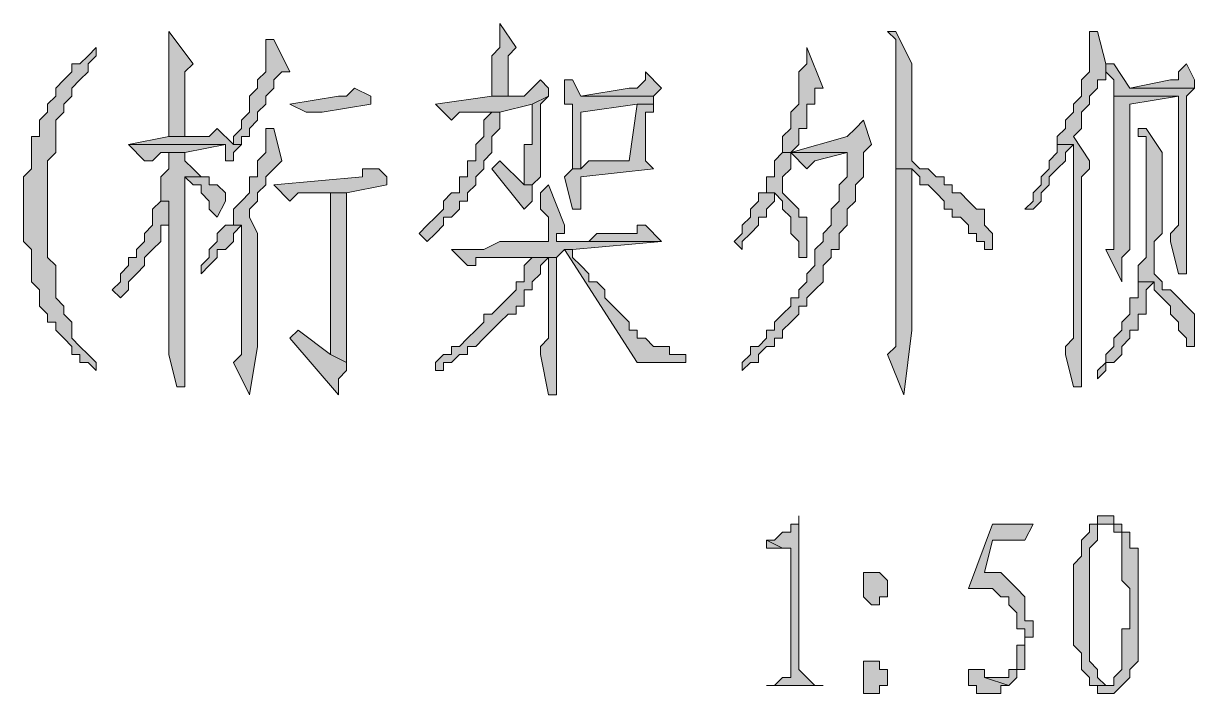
# Model space of a CAD drawing. Header units: millimetres. Extents: x 6 to 291, y 4 to 206.
# Drawn here: x 169.12 to 175.26, y 19.73 to 23.24 of the extents above; entities that cross this region are included whole.
import ezdxf

# ---------------------------------------------------------------- set-up
doc = ezdxf.new("R2010")
doc.units = ezdxf.units.MM
doc.layers.add('C00-00-00', color=7, linetype='Continuous')

msp = doc.modelspace()

# ---------------------------------------------------------------- hatches: boundary and pattern name
at = {"layer": 'C00-00-00'}
h = msp.add_hatch(color=256, dxfattribs=at)
h.dxf.hatch_style = 2
h.paths.add_polyline_path([(171.619337, 23.241007), (171.619337, 23.198674), (171.619337, 23.114007), (171.577004, 23.071674), (171.577004, 22.90234), (171.577004, 22.860007), (171.661671, 22.860007), (171.661671, 22.944674), (171.661671, 22.987007), (171.661671, 23.071674), (171.704004, 23.114007)])
h = msp.add_hatch(color=256, dxfattribs=at)
h.dxf.hatch_style = 2
h.paths.add_polyline_path([(169.883671, 23.198665), (169.883671, 23.156331), (169.883671, 23.113998), (169.883671, 22.648331), (169.968338, 22.648331), (169.968338, 22.986998), (170.010671, 23.029331)])
h = msp.add_hatch(color=256, dxfattribs=at)
h.dxf.hatch_style = 2
h.paths.add_polyline_path([(170.433993, 23.156338), (170.39166, 23.156338), (170.39166, 23.071672), (170.39166, 23.029338), (170.39166, 22.987005), (170.349326, 22.944672), (170.349326, 22.902338), (170.306993, 22.860005), (170.306993, 22.817672), (170.306993, 22.775338), (170.26466, 22.733005), (170.26466, 22.690672), (170.222326, 22.648338), (170.222326, 22.606005), (170.26466, 22.606005), (170.26466, 22.648338), (170.306993, 22.648338), (170.306993, 22.690672), (170.349326, 22.733005), (170.349326, 22.775338), (170.39166, 22.817672), (170.39166, 22.860005), (170.433993, 22.902338), (170.433993, 22.944672), (170.476326, 22.987005), (170.51866, 22.987005)])
h = msp.add_hatch(color=256, dxfattribs=at)
h.dxf.hatch_style = 2
h.paths.add_polyline_path([(173.693661, 23.198665), (173.651328, 23.198665), (173.693661, 23.156331), (173.693661, 23.071665), (173.693661, 23.029331), (173.693661, 22.478998), (173.778328, 22.478998), (173.820661, 22.436665), (173.820661, 22.394331), (173.862995, 22.394331), (173.905328, 22.351998), (173.947661, 22.309665), (173.947661, 22.267331), (173.989995, 22.267331), (173.989995, 22.224998), (174.032328, 22.224998), (174.074661, 22.182665), (174.074661, 22.140331), (174.116995, 22.140331), (174.116995, 22.097998), (174.159328, 22.097998), (174.159328, 22.055665), (174.201661, 22.055665), (174.201661, 22.140331), (174.159328, 22.182665), (174.159328, 22.224998), (174.159328, 22.267331), (174.116995, 22.267331), (174.074661, 22.309665), (174.032328, 22.351998), (173.989995, 22.351998), (173.989995, 22.394331), (173.947661, 22.394331), (173.947661, 22.436665), (173.905328, 22.436665), (173.862995, 22.478998), (173.820661, 22.478998), (173.778328, 22.521331), (173.778328, 22.944665), (173.778328, 22.986998), (173.778328, 23.029331)])
h = msp.add_hatch(color=256, dxfattribs=at)
h.dxf.hatch_style = 2
h.paths.add_polyline_path([(174.751995, 23.198665), (174.709661, 23.198665), (174.709661, 23.071665), (174.709661, 22.986998), (174.667328, 22.944665), (174.667328, 22.859998), (174.624995, 22.817665), (174.624995, 22.775331), (174.582661, 22.732998), (174.582661, 22.690665), (174.540328, 22.648331), (174.540328, 22.605998), (174.624995, 22.605998), (174.624995, 22.478998), (174.624995, 21.589998), (174.582661, 21.547665), (174.582661, 21.505331), (174.624995, 21.335998), (174.667328, 21.335998), (174.667328, 21.378331), (174.667328, 22.436665), (174.709661, 22.478998), (174.709661, 22.521331), (174.624995, 22.648331), (174.667328, 22.690665), (174.667328, 22.732998), (174.667328, 22.775331), (174.709661, 22.817665), (174.709661, 22.859998), (174.751995, 22.902331), (174.751995, 22.944665), (174.794328, 22.944665), (174.794328, 22.986998), (174.794328, 23.029331)])
h = msp.add_hatch(color=256, dxfattribs=at)
h.dxf.hatch_style = 2
h.paths.add_polyline_path([(169.502671, 23.113996), (169.460337, 23.071663), (169.418004, 23.029329), (169.375671, 23.029329), (169.375671, 22.986996), (169.333337, 22.944663), (169.291004, 22.902329), (169.291004, 22.859996), (169.248671, 22.817663), (169.248671, 22.775329), (169.206337, 22.732996), (169.206337, 22.690663), (169.206337, 22.648329), (169.164004, 22.648329), (169.164004, 22.605996), (169.164004, 22.563663), (169.164004, 22.478996), (169.121671, 22.436663), (169.121671, 22.309663), (169.121671, 22.267329), (169.121671, 22.097996), (169.164004, 22.055663), (169.164004, 21.970996), (169.164004, 21.928663), (169.164004, 21.886329), (169.206337, 21.843996), (169.206337, 21.801663), (169.206337, 21.759329), (169.248671, 21.716996), (169.248671, 21.674663), (169.291004, 21.674663), (169.291004, 21.632329), (169.333337, 21.589996), (169.375671, 21.547663), (169.375671, 21.505329), (169.418004, 21.505329), (169.418004, 21.462996), (169.460337, 21.462996), (169.502671, 21.420663), (169.502671, 21.462996), (169.460337, 21.505329), (169.418004, 21.547663), (169.375671, 21.589996), (169.375671, 21.632329), (169.375671, 21.674663), (169.333337, 21.716996), (169.333337, 21.759329), (169.291004, 21.801663), (169.291004, 21.843996), (169.291004, 21.970996), (169.248671, 22.013329), (169.248671, 22.521329), (169.291004, 22.563663), (169.291004, 22.690663), (169.291004, 22.732996), (169.333337, 22.775329), (169.333337, 22.817663), (169.375671, 22.859996), (169.375671, 22.902329), (169.418004, 22.944663), (169.460337, 22.986996), (169.460337, 23.029329), (169.502671, 23.071663)])
h = msp.add_hatch(color=256, dxfattribs=at)
h.dxf.hatch_style = 2
h.paths.add_polyline_path([(173.227992, 23.113996), (173.227992, 23.071663), (173.227992, 23.029329), (173.185659, 22.986996), (173.185659, 22.902329), (173.185659, 22.859996), (173.185659, 22.817663), (173.143326, 22.775329), (173.143326, 22.732996), (173.143326, 22.690663), (173.100992, 22.648329), (173.100992, 22.605996), (173.100992, 22.563663), (173.143326, 22.563663), (173.227992, 22.478996), (173.270326, 22.521329), (173.439659, 22.563663), (173.143326, 22.563663), (173.185659, 22.605996), (173.185659, 22.648329), (173.185659, 22.690663), (173.227992, 22.690663), (173.227992, 22.732996), (173.227992, 22.817663), (173.270326, 22.817663), (173.270326, 22.859996), (173.270326, 22.902329), (173.312659, 22.902329)])
h = msp.add_hatch(color=256, dxfattribs=at)
h.dxf.hatch_style = 2
h.paths.add_polyline_path([(174.836663, 23.029343), (174.79433, 23.029343), (174.79433, 22.98701), (174.836663, 22.944677), (174.836663, 22.86001), (175.17533, 22.86001), (175.17533, 22.182677), (175.132997, 22.140343), (175.132997, 22.09801), (175.17533, 21.928677), (175.217663, 21.928677), (175.217663, 21.97101), (175.217663, 22.013343), (175.217663, 22.055677), (175.217663, 22.86001), (175.259997, 22.902343), (174.92133, 22.902343)])
h = msp.add_hatch(color=256, dxfattribs=at)
h.dxf.hatch_style = 2
h.paths.add_polyline_path([(175.217664, 23.029343), (175.175331, 22.98701), (175.175331, 22.944677), (175.132997, 22.944677), (174.921331, 22.902343), (175.259997, 22.902343), (175.259997, 22.944677)])
h = msp.add_hatch(color=256, dxfattribs=at)
h.dxf.hatch_style = 2
h.paths.add_polyline_path([(172.381339, 22.987001), (172.381339, 22.944668), (172.339005, 22.902334), (172.296672, 22.902334), (172.042672, 22.860001), (172.423672, 22.860001), (172.466005, 22.902334)])
h = msp.add_hatch(color=256, dxfattribs=at)
h.dxf.hatch_style = 2
h.paths.add_polyline_path([(170.857336, 22.902333), (170.815003, 22.859999), (170.772669, 22.859999), (170.518669, 22.817666), (170.603336, 22.775333), (170.645669, 22.775333), (170.688003, 22.775333), (170.942003, 22.817666), (170.942003, 22.859999)])
h = msp.add_hatch(color=256, dxfattribs=at)
h.dxf.hatch_style = 2
h.paths.add_polyline_path([(171.831001, 22.944675), (171.788667, 22.902342), (171.746334, 22.860008), (171.661667, 22.860008), (171.577001, 22.860008), (171.280667, 22.817675), (171.365334, 22.733008), (171.407667, 22.775342), (171.450001, 22.775342), (171.577001, 22.775342), (171.619334, 22.775342), (171.788667, 22.817675), (171.873334, 22.860008), (171.873334, 22.902342)])
h = msp.add_hatch(color=256, dxfattribs=at)
h.dxf.hatch_style = 2
h.paths.add_polyline_path([(172.000338, 22.944675), (171.958004, 22.944675), (171.958004, 22.902342), (171.958004, 22.817675), (172.000338, 22.817675), (172.000338, 22.479008), (172.042671, 22.479008), (172.042671, 22.775342), (172.339004, 22.817675), (172.423671, 22.817675), (172.423671, 22.860008), (172.042671, 22.860008)])
h = msp.add_hatch(color=256, dxfattribs=at)
h.dxf.hatch_style = 2
h.paths.add_polyline_path([(171.873327, 22.860006), (171.78866, 22.817673), (171.78866, 22.606006), (171.746327, 22.606006), (171.746327, 22.479006), (171.746327, 22.436673), (171.746327, 22.39434), (171.78866, 22.39434), (171.830994, 22.436673), (171.830994, 22.479006), (171.830994, 22.52134), (171.830994, 22.77534), (171.830994, 22.817673)])
h = msp.add_hatch(color=256, dxfattribs=at)
h.dxf.hatch_style = 2
h.paths.add_polyline_path([(174.836663, 22.860006), (174.836663, 22.098006), (174.836663, 22.055673), (174.79433, 22.055673), (174.878997, 21.88634), (174.878997, 21.928673), (174.878997, 22.01334), (174.92133, 22.055673), (174.92133, 22.817673), (175.17533, 22.860006)])
h = msp.add_hatch(color=256, dxfattribs=at)
h.dxf.hatch_style = 2
h.paths.add_polyline_path([(171.619337, 22.775338), (171.577004, 22.775338), (171.534671, 22.733004), (171.534671, 22.690671), (171.534671, 22.648338), (171.492337, 22.606004), (171.492337, 22.563671), (171.492337, 22.521338), (171.450004, 22.521338), (171.450004, 22.479004), (171.450004, 22.436671), (171.407671, 22.436671), (171.407671, 22.394338), (171.407671, 22.352004), (171.365337, 22.352004), (171.323004, 22.309671), (171.323004, 22.267338), (171.280671, 22.225004), (171.238337, 22.182671), (171.196004, 22.140338), (171.238337, 22.098004), (171.280671, 22.140338), (171.323004, 22.182671), (171.323004, 22.225004), (171.365337, 22.225004), (171.407671, 22.267338), (171.407671, 22.309671), (171.450004, 22.309671), (171.450004, 22.352004), (171.492337, 22.394338), (171.492337, 22.436671), (171.534671, 22.479004), (171.534671, 22.521338), (171.577004, 22.563671), (171.577004, 22.606004), (171.577004, 22.648338), (171.619337, 22.690671), (171.619337, 22.733004)])
h = msp.add_hatch(color=256, dxfattribs=at)
h.dxf.hatch_style = 2
h.paths.add_polyline_path([(172.423665, 22.817664), (172.338998, 22.817664), (172.296665, 22.521331), (172.254331, 22.521331), (172.211998, 22.521331), (172.084998, 22.521331), (172.042665, 22.478997), (172.000331, 22.478997), (171.957998, 22.436664), (172.000331, 22.267331), (172.042665, 22.267331), (172.042665, 22.436664), (172.423665, 22.478997), (172.381331, 22.521331), (172.381331, 22.563664), (172.381331, 22.605997), (172.381331, 22.775331), (172.423665, 22.775331)])
h = msp.add_hatch(color=256, dxfattribs=at)
h.dxf.hatch_style = 2
h.paths.add_polyline_path([(173.52434, 22.732995), (173.482007, 22.690662), (173.439674, 22.648329), (173.14334, 22.563662), (173.439674, 22.563662), (173.439674, 22.521329), (173.439674, 22.478995), (173.439674, 22.436662), (173.39734, 22.394329), (173.39734, 22.351995), (173.39734, 22.309662), (173.355007, 22.267329), (173.355007, 22.224995), (173.355007, 22.182662), (173.312674, 22.140329), (173.312674, 22.097995), (173.27034, 22.055662), (173.27034, 22.013329), (173.27034, 21.970995), (173.228007, 21.928662), (173.228007, 21.886329), (173.185674, 21.843995), (173.185674, 21.801662), (173.14334, 21.801662), (173.14334, 21.759329), (173.101007, 21.716995), (173.058674, 21.674662), (173.058674, 21.632329), (173.01634, 21.632329), (173.01634, 21.589995), (172.974007, 21.547662), (172.931674, 21.547662), (172.931674, 21.505329), (172.88934, 21.462995), (172.88934, 21.420662), (172.931674, 21.462995), (172.974007, 21.462995), (172.974007, 21.505329), (173.01634, 21.547662), (173.058674, 21.547662), (173.058674, 21.589995), (173.101007, 21.589995), (173.101007, 21.632329), (173.14334, 21.674662), (173.185674, 21.716995), (173.185674, 21.759329), (173.228007, 21.759329), (173.228007, 21.801662), (173.27034, 21.843995), (173.312674, 21.886329), (173.312674, 21.928662), (173.312674, 21.970995), (173.355007, 22.013329), (173.355007, 22.055662), (173.39734, 22.055662), (173.39734, 22.097995), (173.39734, 22.140329), (173.439674, 22.182662), (173.439674, 22.224995), (173.439674, 22.267329), (173.482007, 22.309662), (173.482007, 22.351995), (173.482007, 22.394329), (173.52434, 22.436662), (173.52434, 22.521329), (173.52434, 22.563662), (173.566674, 22.605995)])
h = msp.add_hatch(color=256, dxfattribs=at)
h.dxf.hatch_style = 2
h.paths.add_polyline_path([(170.137661, 22.690669), (170.095328, 22.648336), (170.052994, 22.648336), (169.883661, 22.648336), (169.671994, 22.606002), (170.179994, 22.606002), (170.179994, 22.563669), (170.179994, 22.521336), (170.222328, 22.521336), (170.222328, 22.563669), (170.264661, 22.606002), (170.222328, 22.606002)])
h = msp.add_hatch(color=256, dxfattribs=at)
h.dxf.hatch_style = 2
h.paths.add_polyline_path([(170.433993, 22.690669), (170.39166, 22.690669), (170.39166, 22.606002), (170.39166, 22.563669), (170.349326, 22.521336), (170.349326, 22.479002), (170.349326, 22.436669), (170.306993, 22.436669), (170.306993, 22.394336), (170.306993, 22.352002), (170.26466, 22.309669), (170.222326, 22.267336), (170.222326, 22.225002), (170.222326, 22.182669), (170.26466, 22.182669), (170.26466, 22.055669), (170.26466, 21.505336), (170.222326, 21.463002), (170.306993, 21.293669), (170.349326, 21.547669), (170.349326, 22.098002), (170.349326, 22.140336), (170.306993, 22.225002), (170.306993, 22.267336), (170.349326, 22.309669), (170.349326, 22.352002), (170.39166, 22.394336), (170.39166, 22.436669), (170.433993, 22.479002), (170.476326, 22.521336)])
h = msp.add_hatch(color=256, dxfattribs=at)
h.dxf.hatch_style = 2
h.paths.add_polyline_path([(175.006001, 22.690669), (174.963667, 22.690669), (174.963667, 22.648336), (175.006001, 22.648336), (175.006001, 22.394336), (175.006001, 22.352002), (175.006001, 22.267336), (175.006001, 22.225002), (175.006001, 22.013336), (174.963667, 21.971002), (174.963667, 21.886336), (175.048334, 21.886336), (175.048334, 21.844002), (175.090667, 21.801669), (175.133001, 21.759336), (175.133001, 21.717002), (175.175334, 21.674669), (175.175334, 21.632336), (175.217667, 21.590002), (175.217667, 21.547669), (175.260001, 21.547669), (175.260001, 21.590002), (175.260001, 21.717002), (175.217667, 21.759336), (175.175334, 21.801669), (175.133001, 21.844002), (175.090667, 21.844002), (175.090667, 21.886336), (175.048334, 21.928669), (175.048334, 21.971002), (175.048334, 22.098002), (175.090667, 22.140336), (175.090667, 22.521336), (175.090667, 22.563669)])
h = msp.add_hatch(color=256, dxfattribs=at)
h.dxf.hatch_style = 2
h.paths.add_polyline_path([(169.672008, 22.606001), (169.756674, 22.521334), (169.799008, 22.521334), (169.841341, 22.563667), (169.968341, 22.563667), (170.180008, 22.606001)])
h = msp.add_hatch(color=256, dxfattribs=at)
h.dxf.hatch_style = 2
h.paths.add_polyline_path([(174.540331, 22.606001), (174.540331, 22.563667), (174.497998, 22.521334), (174.497998, 22.479001), (174.455665, 22.436667), (174.455665, 22.394334), (174.413331, 22.352001), (174.413331, 22.309667), (174.370998, 22.267334), (174.413331, 22.267334), (174.455665, 22.309667), (174.455665, 22.352001), (174.497998, 22.394334), (174.497998, 22.436667), (174.540331, 22.479001), (174.582665, 22.521334), (174.582665, 22.563667), (174.624998, 22.606001)])
h = msp.add_hatch(color=256, dxfattribs=at)
h.dxf.hatch_style = 2
h.paths.add_polyline_path([(169.96834, 22.563674), (169.883673, 22.563674), (169.883673, 22.521341), (169.883673, 22.479008), (169.84134, 22.436674), (169.84134, 22.394341), (169.84134, 22.352008), (169.84134, 22.309674), (169.883673, 22.309674), (169.883673, 21.547674), (169.883673, 21.505341), (169.926006, 21.336008), (169.96834, 21.336008), (169.96834, 21.547674), (169.96834, 22.436674), (170.053006, 22.436674), (170.010673, 22.479008), (169.96834, 22.521341)])
h = msp.add_hatch(color=256, dxfattribs=at)
h.dxf.hatch_style = 2
h.paths.add_polyline_path([(173.100997, 22.563674), (173.058664, 22.521341), (173.058664, 22.479008), (173.058664, 22.436674), (173.016331, 22.436674), (173.016331, 22.394341), (173.016331, 22.352008), (173.058664, 22.352008), (173.100997, 22.309674), (173.100997, 22.267341), (173.143331, 22.225008), (173.143331, 22.182674), (173.143331, 22.140341), (173.185664, 22.098008), (173.185664, 22.013341), (173.227997, 22.013341), (173.227997, 22.055674), (173.227997, 22.098008), (173.227997, 22.182674), (173.227997, 22.225008), (173.185664, 22.225008), (173.185664, 22.267341), (173.143331, 22.309674), (173.100997, 22.352008), (173.100997, 22.394341), (173.100997, 22.436674), (173.143331, 22.479008), (173.143331, 22.521341), (173.143331, 22.563674)])
h = msp.add_hatch(color=256, dxfattribs=at)
h.dxf.hatch_style = 2
h.paths.add_polyline_path([(170.984331, 22.479006), (170.941997, 22.479006), (170.899664, 22.479006), (170.899664, 22.436672), (170.433997, 22.394339), (170.518664, 22.309672), (170.560997, 22.352006), (170.603331, 22.352006), (170.730331, 22.352006), (170.814997, 22.352006), (171.026664, 22.394339), (171.026664, 22.436672)])
h = msp.add_hatch(color=256, dxfattribs=at)
h.dxf.hatch_style = 2
h.paths.add_polyline_path([(171.619337, 22.521332), (171.577004, 22.478999), (171.746337, 22.267332), (171.788671, 22.309665), (171.788671, 22.351999), (171.788671, 22.394332), (171.746337, 22.394332)])
h = msp.add_hatch(color=256, dxfattribs=at)
h.dxf.hatch_style = 2
h.paths.add_polyline_path([(173.693661, 22.479006), (173.693661, 21.632339), (173.693661, 21.590006), (173.693661, 21.547672), (173.651328, 21.505339), (173.735995, 21.293672), (173.778328, 21.632339), (173.778328, 22.479006)])
h = msp.add_hatch(color=256, dxfattribs=at)
h.dxf.hatch_style = 2
h.paths.add_polyline_path([(170.052992, 22.436663), (169.968326, 22.436663), (170.010659, 22.39433), (170.052992, 22.39433), (170.052992, 22.351997), (170.095326, 22.309663), (170.095326, 22.26733), (170.137659, 22.224997), (170.179992, 22.309663), (170.179992, 22.351997), (170.137659, 22.39433), (170.095326, 22.39433), (170.095326, 22.436663)])
h = msp.add_hatch(color=256, dxfattribs=at)
h.dxf.hatch_style = 2
h.paths.add_polyline_path([(170.814994, 22.351995), (170.730327, 22.351995), (170.730327, 21.589995), (170.730327, 21.505328), (170.814994, 21.462995)])
h = msp.add_hatch(color=256, dxfattribs=at)
h.dxf.hatch_style = 2
h.paths.add_polyline_path([(171.873327, 22.394337), (171.830994, 22.352004), (171.830994, 22.267337), (171.873327, 22.225004), (171.873327, 22.098004), (171.830994, 22.098004), (171.78866, 22.098004), (171.619327, 22.098004), (171.53466, 22.05567), (171.365327, 22.05567), (171.449994, 21.971004), (171.492327, 21.971004), (171.492327, 22.013337), (171.53466, 22.013337), (171.78866, 22.013337), (171.91566, 22.013337), (171.957994, 22.05567), (172.000327, 22.05567), (172.465994, 22.098004), (171.91566, 22.098004), (171.91566, 22.140337), (171.957994, 22.140337), (171.957994, 22.18267)])
h = msp.add_hatch(color=256, dxfattribs=at)
h.dxf.hatch_style = 2
h.paths.add_polyline_path([(173.016329, 22.351995), (172.973996, 22.351995), (172.973996, 22.309661), (172.931662, 22.267328), (172.931662, 22.224995), (172.889329, 22.182661), (172.889329, 22.140328), (172.846996, 22.097995), (172.889329, 22.055661), (172.889329, 22.097995), (172.931662, 22.140328), (172.973996, 22.182661), (172.973996, 22.224995), (173.016329, 22.224995), (173.016329, 22.267328), (173.058662, 22.309661), (173.058662, 22.351995)])
h = msp.add_hatch(color=256, dxfattribs=at)
h.dxf.hatch_style = 2
h.paths.add_polyline_path([(169.841329, 22.309669), (169.798996, 22.267335), (169.798996, 22.225002), (169.798996, 22.182669), (169.756662, 22.140335), (169.756662, 22.098002), (169.714329, 22.055669), (169.714329, 22.013335), (169.671996, 22.013335), (169.671996, 21.971002), (169.629662, 21.928669), (169.629662, 21.886335), (169.587329, 21.844002), (169.629662, 21.801669), (169.671996, 21.844002), (169.671996, 21.886335), (169.714329, 21.928669), (169.756662, 21.971002), (169.756662, 22.013335), (169.798996, 22.055669), (169.841329, 22.098002), (169.841329, 22.140335), (169.841329, 22.182669), (169.883662, 22.182669), (169.883662, 22.225002), (169.883662, 22.267335), (169.883662, 22.309669)])
h = msp.add_hatch(color=256, dxfattribs=at)
h.dxf.hatch_style = 2
h.paths.add_polyline_path([(170.222329, 22.182674), (170.179996, 22.182674), (170.137663, 22.14034), (170.137663, 22.098007), (170.095329, 22.055674), (170.095329, 22.01334), (170.052996, 21.971007), (170.052996, 21.928674), (170.095329, 21.971007), (170.137663, 22.01334), (170.137663, 22.055674), (170.179996, 22.055674), (170.222329, 22.098007), (170.222329, 22.14034), (170.264663, 22.182674)])
h = msp.add_hatch(color=256, dxfattribs=at)
h.dxf.hatch_style = 2
h.paths.add_polyline_path([(172.381339, 22.182674), (172.339005, 22.182674), (172.339005, 22.14034), (172.296672, 22.14034), (172.127339, 22.14034), (172.085005, 22.098007), (171.915672, 22.098007), (172.466005, 22.098007)])
h = msp.add_hatch(color=256, dxfattribs=at)
h.dxf.hatch_style = 2
h.paths.add_polyline_path([(172.000338, 22.055663), (171.958004, 22.055663), (172.339004, 21.462996), (172.593004, 21.462996), (172.593004, 21.505329), (172.550671, 21.505329), (172.508338, 21.505329), (172.508338, 21.547663), (172.466004, 21.547663), (172.423671, 21.547663), (172.381338, 21.589996), (172.339004, 21.589996), (172.339004, 21.632329), (172.296671, 21.632329), (172.296671, 21.674663), (172.254338, 21.716996), (172.212004, 21.759329), (172.169671, 21.801663), (172.169671, 21.843996), (172.127338, 21.886329), (172.085004, 21.886329), (172.085004, 21.928663), (172.042671, 21.970996), (172.000338, 22.013329)])
h = msp.add_hatch(color=256, dxfattribs=at)
h.dxf.hatch_style = 2
h.paths.add_polyline_path([(171.788674, 22.013336), (171.746341, 21.971003), (171.746341, 21.92867), (171.746341, 21.886336), (171.704008, 21.886336), (171.704008, 21.844003), (171.661674, 21.80167), (171.619341, 21.759336), (171.577008, 21.717003), (171.534674, 21.717003), (171.534674, 21.67467), (171.492341, 21.632336), (171.450008, 21.590003), (171.407674, 21.54767), (171.365341, 21.54767), (171.365341, 21.505336), (171.323008, 21.505336), (171.280674, 21.463003), (171.280674, 21.42067), (171.323008, 21.42067), (171.323008, 21.463003), (171.365341, 21.463003), (171.407674, 21.505336), (171.450008, 21.505336), (171.450008, 21.54767), (171.492341, 21.54767), (171.534674, 21.590003), (171.577008, 21.632336), (171.619341, 21.67467), (171.661674, 21.717003), (171.704008, 21.717003), (171.704008, 21.759336), (171.746341, 21.759336), (171.746341, 21.80167), (171.746341, 21.844003), (171.788674, 21.844003), (171.788674, 21.886336), (171.831008, 21.92867), (171.831008, 21.971003), (171.873341, 22.013336)])
h = msp.add_hatch(color=256, dxfattribs=at)
h.dxf.hatch_style = 2
h.paths.add_polyline_path([(171.915669, 22.013336), (171.788669, 22.013336), (171.873336, 22.013336), (171.873336, 21.92867), (171.873336, 21.590003), (171.831003, 21.54767), (171.831003, 21.505336), (171.873336, 21.29367), (171.915669, 21.29367), (171.915669, 21.505336), (171.915669, 21.886336), (171.915669, 21.92867)])
h = msp.add_hatch(color=256, dxfattribs=at)
h.dxf.hatch_style = 2
h.paths.add_polyline_path([(174.963674, 21.886342), (174.963674, 21.844008), (174.963674, 21.801675), (174.921341, 21.801675), (174.921341, 21.759342), (174.921341, 21.717008), (174.879008, 21.674675), (174.879008, 21.632342), (174.836674, 21.590008), (174.836674, 21.547675), (174.794341, 21.505342), (174.794341, 21.463008), (174.752008, 21.420675), (174.752008, 21.378342), (174.794341, 21.420675), (174.794341, 21.463008), (174.836674, 21.463008), (174.879008, 21.505342), (174.879008, 21.547675), (174.921341, 21.590008), (174.921341, 21.632342), (174.963674, 21.632342), (174.963674, 21.674675), (174.963674, 21.717008), (175.006008, 21.717008), (175.006008, 21.759342), (175.006008, 21.801675), (175.006008, 21.844008), (175.048341, 21.886342)])
h = msp.add_hatch(color=256, dxfattribs=at)
h.dxf.hatch_style = 2
h.paths.add_polyline_path([(170.561004, 21.632336), (170.518671, 21.590002), (170.772671, 21.293669), (170.772671, 21.378336), (170.815004, 21.420669), (170.815004, 21.463002), (170.730337, 21.505336)])
h = msp.add_hatch(color=256, dxfattribs=at)
h.dxf.hatch_style = 2
h.paths.add_polyline_path([(173.185666, 20.658671), (173.185666, 20.616338), (173.143333, 20.616338), (173.143333, 20.574004), (173.100999, 20.574004), (173.058666, 20.531671), (173.016333, 20.531671), (173.100999, 20.489338), (173.143333, 20.489338), (173.143333, 19.812004), (173.100999, 19.812004), (173.058666, 19.769671), (173.016333, 19.769671), (173.312666, 19.769671), (173.270333, 19.769671), (173.227999, 19.812004), (173.185666, 19.854338)])
h = msp.add_hatch(color=256, dxfattribs=at)
h.dxf.hatch_style = 2
h.paths.add_polyline_path([(174.794337, 20.658671), (174.752004, 20.658671), (174.752004, 20.616338), (174.709671, 20.616338), (174.836671, 20.616338), (174.836671, 20.574004), (174.879004, 20.574004), (174.879004, 20.489338), (174.879004, 20.320004), (174.921337, 20.277671), (174.921337, 20.193004), (174.921337, 20.066004), (174.879004, 20.066004), (174.879004, 19.896671), (174.879004, 19.854338), (174.836671, 19.812004), (174.836671, 19.769671), (174.709671, 19.769671), (174.752004, 19.769671), (174.752004, 19.727338), (174.836671, 19.727338), (174.879004, 19.769671), (174.921337, 19.812004), (174.921337, 19.854338), (174.963671, 19.896671), (174.963671, 19.981338), (174.963671, 20.362338), (174.963671, 20.404671), (174.963671, 20.489338), (174.921337, 20.489338), (174.921337, 20.531671), (174.921337, 20.574004), (174.879004, 20.574004), (174.879004, 20.616338), (174.836671, 20.616338), (174.836671, 20.658671)])
h = msp.add_hatch(color=256, dxfattribs=at)
h.dxf.hatch_style = 2
h.paths.add_polyline_path([(174.413337, 20.616329), (174.20167, 20.616329), (174.07467, 20.277662), (174.159337, 20.277662), (174.20167, 20.277662), (174.244003, 20.235329), (174.286337, 20.235329), (174.286337, 20.192995), (174.32867, 20.150662), (174.32867, 20.108329), (174.32867, 20.065995), (174.371003, 20.065995), (174.371003, 19.981329), (174.32867, 19.981329), (174.32867, 19.938995), (174.32867, 19.896662), (174.32867, 19.854329), (174.286337, 19.854329), (174.286337, 19.811995), (174.244003, 19.811995), (174.159337, 19.811995), (174.286337, 19.769662), (174.32867, 19.811995), (174.32867, 19.854329), (174.371003, 19.854329), (174.371003, 19.896662), (174.371003, 19.938995), (174.371003, 20.023662), (174.413337, 20.023662), (174.413337, 20.108329), (174.371003, 20.108329), (174.371003, 20.192995), (174.371003, 20.235329), (174.32867, 20.277662), (174.286337, 20.319995), (174.244003, 20.362329), (174.20167, 20.362329), (174.159337, 20.362329), (174.20167, 20.531662), (174.371003, 20.531662)])
h = msp.add_hatch(color=256, dxfattribs=at)
h.dxf.hatch_style = 2
h.paths.add_polyline_path([(174.709669, 20.616329), (174.709669, 20.573995), (174.667335, 20.531662), (174.667335, 20.489329), (174.667335, 20.446995), (174.625002, 20.404662), (174.625002, 19.981329), (174.667335, 19.938995), (174.667335, 19.896662), (174.667335, 19.854329), (174.709669, 19.811995), (174.709669, 19.769662), (174.794335, 19.769662), (174.752002, 19.811995), (174.752002, 19.854329), (174.709669, 19.896662), (174.709669, 19.981329), (174.709669, 20.362329), (174.709669, 20.404662), (174.709669, 20.489329), (174.752002, 20.531662), (174.752002, 20.573995), (174.752002, 20.616329), (174.794335, 20.616329)])
h = msp.add_hatch(color=256, dxfattribs=at)
h.dxf.hatch_style = 2
h.paths.add_polyline_path([(173.016329, 20.531676), (173.016329, 20.489334), (173.100997, 20.489334)])
h = msp.add_hatch(color=256, dxfattribs=at)
h.dxf.hatch_style = 2
h.paths.add_polyline_path([(173.566667, 20.362339), (173.524333, 20.362339), (173.524333, 20.320006), (173.524333, 20.235339), (173.566667, 20.193006), (173.609, 20.193006), (173.609, 20.235339), (173.651333, 20.235339), (173.651333, 20.320006), (173.609, 20.362339)])
h = msp.add_hatch(color=256, dxfattribs=at)
h.dxf.hatch_style = 2
h.paths.add_polyline_path([(173.566667, 19.89667), (173.524333, 19.89667), (173.524333, 19.854336), (173.524333, 19.76967), (173.524333, 19.727336), (173.609, 19.727336), (173.609, 19.76967), (173.651333, 19.76967), (173.651333, 19.854336), (173.609, 19.854336), (173.609, 19.89667)])
h = msp.add_hatch(color=256, dxfattribs=at)
h.dxf.hatch_style = 2
h.paths.add_polyline_path([(174.117004, 19.854343), (174.074671, 19.854343), (174.074671, 19.81201), (174.074671, 19.769677), (174.117004, 19.769677), (174.117004, 19.727343), (174.244004, 19.727343), (174.244004, 19.769677), (174.286338, 19.769677), (174.159338, 19.81201), (174.159338, 19.854343)])

# ---------------------------------------------------------------- linework, layer by layer
at = {"layer": 'C00-00-00', "lineweight": 13}
for points in [[(171.619337, 23.241007), (171.619337, 23.198674), (171.619337, 23.114007), (171.577004, 23.071674), (171.577004, 22.90234), (171.577004, 22.860007), (171.661671, 22.860007), (171.661671, 22.944674), (171.661671, 22.987007), (171.661671, 23.071674), (171.704004, 23.114007)], [(169.883671, 23.198665), (169.883671, 23.156331), (169.883671, 23.113998), (169.883671, 22.648331), (169.968338, 22.648331), (169.968338, 22.986998), (170.010671, 23.029331)], [(170.433993, 23.156338), (170.39166, 23.156338), (170.39166, 23.071672), (170.39166, 23.029338), (170.39166, 22.987005), (170.349326, 22.944672), (170.349326, 22.902338), (170.306993, 22.860005), (170.306993, 22.817672), (170.306993, 22.775338), (170.26466, 22.733005), (170.26466, 22.690672), (170.222326, 22.648338), (170.222326, 22.606005), (170.26466, 22.606005), (170.26466, 22.648338), (170.306993, 22.648338), (170.306993, 22.690672), (170.349326, 22.733005), (170.349326, 22.775338), (170.39166, 22.817672), (170.39166, 22.860005), (170.433993, 22.902338), (170.433993, 22.944672), (170.476326, 22.987005), (170.51866, 22.987005)], [(173.693661, 23.198665), (173.651328, 23.198665), (173.693661, 23.156331), (173.693661, 23.071665), (173.693661, 23.029331), (173.693661, 22.478998), (173.778328, 22.478998), (173.820661, 22.436665), (173.820661, 22.394331), (173.862995, 22.394331), (173.905328, 22.351998), (173.947661, 22.309665), (173.947661, 22.267331), (173.989995, 22.267331), (173.989995, 22.224998), (174.032328, 22.224998), (174.074661, 22.182665), (174.074661, 22.140331), (174.116995, 22.140331), (174.116995, 22.097998), (174.159328, 22.097998), (174.159328, 22.055665), (174.201661, 22.055665), (174.201661, 22.140331), (174.159328, 22.182665), (174.159328, 22.224998), (174.159328, 22.267331), (174.116995, 22.267331), (174.074661, 22.309665), (174.032328, 22.351998), (173.989995, 22.351998), (173.989995, 22.394331), (173.947661, 22.394331), (173.947661, 22.436665), (173.905328, 22.436665), (173.862995, 22.478998), (173.820661, 22.478998), (173.778328, 22.521331), (173.778328, 22.944665), (173.778328, 22.986998), (173.778328, 23.029331)], [(174.751995, 23.198665), (174.709661, 23.198665), (174.709661, 23.071665), (174.709661, 22.986998), (174.667328, 22.944665), (174.667328, 22.859998), (174.624995, 22.817665), (174.624995, 22.775331), (174.582661, 22.732998), (174.582661, 22.690665), (174.540328, 22.648331), (174.540328, 22.605998), (174.624995, 22.605998), (174.624995, 22.478998), (174.624995, 21.589998), (174.582661, 21.547665), (174.582661, 21.505331), (174.624995, 21.335998), (174.667328, 21.335998), (174.667328, 21.378331), (174.667328, 22.436665), (174.709661, 22.478998), (174.709661, 22.521331), (174.624995, 22.648331), (174.667328, 22.690665), (174.667328, 22.732998), (174.667328, 22.775331), (174.709661, 22.817665), (174.709661, 22.859998), (174.751995, 22.902331), (174.751995, 22.944665), (174.794328, 22.944665), (174.794328, 22.986998), (174.794328, 23.029331)], [(169.502671, 23.113996), (169.460337, 23.071663), (169.418004, 23.029329), (169.375671, 23.029329), (169.375671, 22.986996), (169.333337, 22.944663), (169.291004, 22.902329), (169.291004, 22.859996), (169.248671, 22.817663), (169.248671, 22.775329), (169.206337, 22.732996), (169.206337, 22.690663), (169.206337, 22.648329), (169.164004, 22.648329), (169.164004, 22.605996), (169.164004, 22.563663), (169.164004, 22.478996), (169.121671, 22.436663), (169.121671, 22.309663), (169.121671, 22.267329), (169.121671, 22.097996), (169.164004, 22.055663), (169.164004, 21.970996), (169.164004, 21.928663), (169.164004, 21.886329), (169.206337, 21.843996), (169.206337, 21.801663), (169.206337, 21.759329), (169.248671, 21.716996), (169.248671, 21.674663), (169.291004, 21.674663), (169.291004, 21.632329), (169.333337, 21.589996), (169.375671, 21.547663), (169.375671, 21.505329), (169.418004, 21.505329), (169.418004, 21.462996), (169.460337, 21.462996), (169.502671, 21.420663), (169.502671, 21.462996), (169.460337, 21.505329), (169.418004, 21.547663), (169.375671, 21.589996), (169.375671, 21.632329), (169.375671, 21.674663), (169.333337, 21.716996), (169.333337, 21.759329), (169.291004, 21.801663), (169.291004, 21.843996), (169.291004, 21.970996), (169.248671, 22.013329), (169.248671, 22.521329), (169.291004, 22.563663), (169.291004, 22.690663), (169.291004, 22.732996), (169.333337, 22.775329), (169.333337, 22.817663), (169.375671, 22.859996), (169.375671, 22.902329), (169.418004, 22.944663), (169.460337, 22.986996), (169.460337, 23.029329), (169.502671, 23.071663)], [(173.227992, 23.113996), (173.227992, 23.071663), (173.227992, 23.029329), (173.185659, 22.986996), (173.185659, 22.902329), (173.185659, 22.859996), (173.185659, 22.817663), (173.143326, 22.775329), (173.143326, 22.732996), (173.143326, 22.690663), (173.100992, 22.648329), (173.100992, 22.605996), (173.100992, 22.563663), (173.143326, 22.563663), (173.227992, 22.478996), (173.270326, 22.521329), (173.439659, 22.563663), (173.143326, 22.563663), (173.185659, 22.605996), (173.185659, 22.648329), (173.185659, 22.690663), (173.227992, 22.690663), (173.227992, 22.732996), (173.227992, 22.817663), (173.270326, 22.817663), (173.270326, 22.859996), (173.270326, 22.902329), (173.312659, 22.902329)], [(174.836663, 23.029343), (174.79433, 23.029343), (174.79433, 22.98701), (174.836663, 22.944677), (174.836663, 22.86001), (175.17533, 22.86001), (175.17533, 22.182677), (175.132997, 22.140343), (175.132997, 22.09801), (175.17533, 21.928677), (175.217663, 21.928677), (175.217663, 21.97101), (175.217663, 22.013343), (175.217663, 22.055677), (175.217663, 22.86001), (175.259997, 22.902343), (174.92133, 22.902343)], [(175.217664, 23.029343), (175.175331, 22.98701), (175.175331, 22.944677), (175.132997, 22.944677), (174.921331, 22.902343), (175.259997, 22.902343), (175.259997, 22.944677)], [(172.381339, 22.987001), (172.381339, 22.944668), (172.339005, 22.902334), (172.296672, 22.902334), (172.042672, 22.860001), (172.423672, 22.860001), (172.466005, 22.902334)], [(170.857336, 22.902333), (170.815003, 22.859999), (170.772669, 22.859999), (170.518669, 22.817666), (170.603336, 22.775333), (170.645669, 22.775333), (170.688003, 22.775333), (170.942003, 22.817666), (170.942003, 22.859999)], [(171.831001, 22.944675), (171.788667, 22.902342), (171.746334, 22.860008), (171.661667, 22.860008), (171.577001, 22.860008), (171.280667, 22.817675), (171.365334, 22.733008), (171.407667, 22.775342), (171.450001, 22.775342), (171.577001, 22.775342), (171.619334, 22.775342), (171.788667, 22.817675), (171.873334, 22.860008), (171.873334, 22.902342)], [(172.000338, 22.944675), (171.958004, 22.944675), (171.958004, 22.902342), (171.958004, 22.817675), (172.000338, 22.817675), (172.000338, 22.479008), (172.042671, 22.479008), (172.042671, 22.775342), (172.339004, 22.817675), (172.423671, 22.817675), (172.423671, 22.860008), (172.042671, 22.860008)], [(171.873327, 22.860006), (171.78866, 22.817673), (171.78866, 22.606006), (171.746327, 22.606006), (171.746327, 22.479006), (171.746327, 22.436673), (171.746327, 22.39434), (171.78866, 22.39434), (171.830994, 22.436673), (171.830994, 22.479006), (171.830994, 22.52134), (171.830994, 22.77534), (171.830994, 22.817673)], [(174.836663, 22.860006), (174.836663, 22.098006), (174.836663, 22.055673), (174.79433, 22.055673), (174.878997, 21.88634), (174.878997, 21.928673), (174.878997, 22.01334), (174.92133, 22.055673), (174.92133, 22.817673), (175.17533, 22.860006)], [(171.619337, 22.775338), (171.577004, 22.775338), (171.534671, 22.733004), (171.534671, 22.690671), (171.534671, 22.648338), (171.492337, 22.606004), (171.492337, 22.563671), (171.492337, 22.521338), (171.450004, 22.521338), (171.450004, 22.479004), (171.450004, 22.436671), (171.407671, 22.436671), (171.407671, 22.394338), (171.407671, 22.352004), (171.365337, 22.352004), (171.323004, 22.309671), (171.323004, 22.267338), (171.280671, 22.225004), (171.238337, 22.182671), (171.196004, 22.140338), (171.238337, 22.098004), (171.280671, 22.140338), (171.323004, 22.182671), (171.323004, 22.225004), (171.365337, 22.225004), (171.407671, 22.267338), (171.407671, 22.309671), (171.450004, 22.309671), (171.450004, 22.352004), (171.492337, 22.394338), (171.492337, 22.436671), (171.534671, 22.479004), (171.534671, 22.521338), (171.577004, 22.563671), (171.577004, 22.606004), (171.577004, 22.648338), (171.619337, 22.690671), (171.619337, 22.733004)], [(172.423665, 22.817664), (172.338998, 22.817664), (172.296665, 22.521331), (172.254331, 22.521331), (172.211998, 22.521331), (172.084998, 22.521331), (172.042665, 22.478997), (172.000331, 22.478997), (171.957998, 22.436664), (172.000331, 22.267331), (172.042665, 22.267331), (172.042665, 22.436664), (172.423665, 22.478997), (172.381331, 22.521331), (172.381331, 22.563664), (172.381331, 22.605997), (172.381331, 22.775331), (172.423665, 22.775331)], [(173.52434, 22.732995), (173.482007, 22.690662), (173.439674, 22.648329), (173.14334, 22.563662), (173.439674, 22.563662), (173.439674, 22.521329), (173.439674, 22.478995), (173.439674, 22.436662), (173.39734, 22.394329), (173.39734, 22.351995), (173.39734, 22.309662), (173.355007, 22.267329), (173.355007, 22.224995), (173.355007, 22.182662), (173.312674, 22.140329), (173.312674, 22.097995), (173.27034, 22.055662), (173.27034, 22.013329), (173.27034, 21.970995), (173.228007, 21.928662), (173.228007, 21.886329), (173.185674, 21.843995), (173.185674, 21.801662), (173.14334, 21.801662), (173.14334, 21.759329), (173.101007, 21.716995), (173.058674, 21.674662), (173.058674, 21.632329), (173.01634, 21.632329), (173.01634, 21.589995), (172.974007, 21.547662), (172.931674, 21.547662), (172.931674, 21.505329), (172.88934, 21.462995), (172.88934, 21.420662), (172.931674, 21.462995), (172.974007, 21.462995), (172.974007, 21.505329), (173.01634, 21.547662), (173.058674, 21.547662), (173.058674, 21.589995), (173.101007, 21.589995), (173.101007, 21.632329), (173.14334, 21.674662), (173.185674, 21.716995), (173.185674, 21.759329), (173.228007, 21.759329), (173.228007, 21.801662), (173.27034, 21.843995), (173.312674, 21.886329), (173.312674, 21.928662), (173.312674, 21.970995), (173.355007, 22.013329), (173.355007, 22.055662), (173.39734, 22.055662), (173.39734, 22.097995), (173.39734, 22.140329), (173.439674, 22.182662), (173.439674, 22.224995), (173.439674, 22.267329), (173.482007, 22.309662), (173.482007, 22.351995), (173.482007, 22.394329), (173.52434, 22.436662), (173.52434, 22.521329), (173.52434, 22.563662), (173.566674, 22.605995)], [(170.137661, 22.690669), (170.095328, 22.648336), (170.052994, 22.648336), (169.883661, 22.648336), (169.671994, 22.606002), (170.179994, 22.606002), (170.179994, 22.563669), (170.179994, 22.521336), (170.222328, 22.521336), (170.222328, 22.563669), (170.264661, 22.606002), (170.222328, 22.606002)], [(170.433993, 22.690669), (170.39166, 22.690669), (170.39166, 22.606002), (170.39166, 22.563669), (170.349326, 22.521336), (170.349326, 22.479002), (170.349326, 22.436669), (170.306993, 22.436669), (170.306993, 22.394336), (170.306993, 22.352002), (170.26466, 22.309669), (170.222326, 22.267336), (170.222326, 22.225002), (170.222326, 22.182669), (170.26466, 22.182669), (170.26466, 22.055669), (170.26466, 21.505336), (170.222326, 21.463002), (170.306993, 21.293669), (170.349326, 21.547669), (170.349326, 22.098002), (170.349326, 22.140336), (170.306993, 22.225002), (170.306993, 22.267336), (170.349326, 22.309669), (170.349326, 22.352002), (170.39166, 22.394336), (170.39166, 22.436669), (170.433993, 22.479002), (170.476326, 22.521336)], [(175.006001, 22.690669), (174.963667, 22.690669), (174.963667, 22.648336), (175.006001, 22.648336), (175.006001, 22.394336), (175.006001, 22.352002), (175.006001, 22.267336), (175.006001, 22.225002), (175.006001, 22.013336), (174.963667, 21.971002), (174.963667, 21.886336), (175.048334, 21.886336), (175.048334, 21.844002), (175.090667, 21.801669), (175.133001, 21.759336), (175.133001, 21.717002), (175.175334, 21.674669), (175.175334, 21.632336), (175.217667, 21.590002), (175.217667, 21.547669), (175.260001, 21.547669), (175.260001, 21.590002), (175.260001, 21.717002), (175.217667, 21.759336), (175.175334, 21.801669), (175.133001, 21.844002), (175.090667, 21.844002), (175.090667, 21.886336), (175.048334, 21.928669), (175.048334, 21.971002), (175.048334, 22.098002), (175.090667, 22.140336), (175.090667, 22.521336), (175.090667, 22.563669)], [(169.672008, 22.606001), (169.756674, 22.521334), (169.799008, 22.521334), (169.841341, 22.563667), (169.968341, 22.563667), (170.180008, 22.606001)], [(174.540331, 22.606001), (174.540331, 22.563667), (174.497998, 22.521334), (174.497998, 22.479001), (174.455665, 22.436667), (174.455665, 22.394334), (174.413331, 22.352001), (174.413331, 22.309667), (174.370998, 22.267334), (174.413331, 22.267334), (174.455665, 22.309667), (174.455665, 22.352001), (174.497998, 22.394334), (174.497998, 22.436667), (174.540331, 22.479001), (174.582665, 22.521334), (174.582665, 22.563667), (174.624998, 22.606001)], [(169.96834, 22.563674), (169.883673, 22.563674), (169.883673, 22.521341), (169.883673, 22.479008), (169.84134, 22.436674), (169.84134, 22.394341), (169.84134, 22.352008), (169.84134, 22.309674), (169.883673, 22.309674), (169.883673, 21.547674), (169.883673, 21.505341), (169.926006, 21.336008), (169.96834, 21.336008), (169.96834, 21.547674), (169.96834, 22.436674), (170.053006, 22.436674), (170.010673, 22.479008), (169.96834, 22.521341)], [(173.100997, 22.563674), (173.058664, 22.521341), (173.058664, 22.479008), (173.058664, 22.436674), (173.016331, 22.436674), (173.016331, 22.394341), (173.016331, 22.352008), (173.058664, 22.352008), (173.100997, 22.309674), (173.100997, 22.267341), (173.143331, 22.225008), (173.143331, 22.182674), (173.143331, 22.140341), (173.185664, 22.098008), (173.185664, 22.013341), (173.227997, 22.013341), (173.227997, 22.055674), (173.227997, 22.098008), (173.227997, 22.182674), (173.227997, 22.225008), (173.185664, 22.225008), (173.185664, 22.267341), (173.143331, 22.309674), (173.100997, 22.352008), (173.100997, 22.394341), (173.100997, 22.436674), (173.143331, 22.479008), (173.143331, 22.521341), (173.143331, 22.563674)], [(170.984331, 22.479006), (170.941997, 22.479006), (170.899664, 22.479006), (170.899664, 22.436672), (170.433997, 22.394339), (170.518664, 22.309672), (170.560997, 22.352006), (170.603331, 22.352006), (170.730331, 22.352006), (170.814997, 22.352006), (171.026664, 22.394339), (171.026664, 22.436672)], [(171.619337, 22.521332), (171.577004, 22.478999), (171.746337, 22.267332), (171.788671, 22.309665), (171.788671, 22.351999), (171.788671, 22.394332), (171.746337, 22.394332)], [(173.693661, 22.479006), (173.693661, 21.632339), (173.693661, 21.590006), (173.693661, 21.547672), (173.651328, 21.505339), (173.735995, 21.293672), (173.778328, 21.632339), (173.778328, 22.479006)], [(170.052992, 22.436663), (169.968326, 22.436663), (170.010659, 22.39433), (170.052992, 22.39433), (170.052992, 22.351997), (170.095326, 22.309663), (170.095326, 22.26733), (170.137659, 22.224997), (170.179992, 22.309663), (170.179992, 22.351997), (170.137659, 22.39433), (170.095326, 22.39433), (170.095326, 22.436663)], [(170.814994, 22.351995), (170.730327, 22.351995), (170.730327, 21.589995), (170.730327, 21.505328), (170.814994, 21.462995)], [(171.873327, 22.394337), (171.830994, 22.352004), (171.830994, 22.267337), (171.873327, 22.225004), (171.873327, 22.098004), (171.830994, 22.098004), (171.78866, 22.098004), (171.619327, 22.098004), (171.53466, 22.05567), (171.365327, 22.05567), (171.449994, 21.971004), (171.492327, 21.971004), (171.492327, 22.013337), (171.53466, 22.013337), (171.78866, 22.013337), (171.91566, 22.013337), (171.957994, 22.05567), (172.000327, 22.05567), (172.465994, 22.098004), (171.91566, 22.098004), (171.91566, 22.140337), (171.957994, 22.140337), (171.957994, 22.18267)], [(173.016329, 22.351995), (172.973996, 22.351995), (172.973996, 22.309661), (172.931662, 22.267328), (172.931662, 22.224995), (172.889329, 22.182661), (172.889329, 22.140328), (172.846996, 22.097995), (172.889329, 22.055661), (172.889329, 22.097995), (172.931662, 22.140328), (172.973996, 22.182661), (172.973996, 22.224995), (173.016329, 22.224995), (173.016329, 22.267328), (173.058662, 22.309661), (173.058662, 22.351995)], [(169.841329, 22.309669), (169.798996, 22.267335), (169.798996, 22.225002), (169.798996, 22.182669), (169.756662, 22.140335), (169.756662, 22.098002), (169.714329, 22.055669), (169.714329, 22.013335), (169.671996, 22.013335), (169.671996, 21.971002), (169.629662, 21.928669), (169.629662, 21.886335), (169.587329, 21.844002), (169.629662, 21.801669), (169.671996, 21.844002), (169.671996, 21.886335), (169.714329, 21.928669), (169.756662, 21.971002), (169.756662, 22.013335), (169.798996, 22.055669), (169.841329, 22.098002), (169.841329, 22.140335), (169.841329, 22.182669), (169.883662, 22.182669), (169.883662, 22.225002), (169.883662, 22.267335), (169.883662, 22.309669)], [(170.222329, 22.182674), (170.179996, 22.182674), (170.137663, 22.14034), (170.137663, 22.098007), (170.095329, 22.055674), (170.095329, 22.01334), (170.052996, 21.971007), (170.052996, 21.928674), (170.095329, 21.971007), (170.137663, 22.01334), (170.137663, 22.055674), (170.179996, 22.055674), (170.222329, 22.098007), (170.222329, 22.14034), (170.264663, 22.182674)], [(172.381339, 22.182674), (172.339005, 22.182674), (172.339005, 22.14034), (172.296672, 22.14034), (172.127339, 22.14034), (172.085005, 22.098007), (171.915672, 22.098007), (172.466005, 22.098007)], [(172.000338, 22.055663), (171.958004, 22.055663), (172.339004, 21.462996), (172.593004, 21.462996), (172.593004, 21.505329), (172.550671, 21.505329), (172.508338, 21.505329), (172.508338, 21.547663), (172.466004, 21.547663), (172.423671, 21.547663), (172.381338, 21.589996), (172.339004, 21.589996), (172.339004, 21.632329), (172.296671, 21.632329), (172.296671, 21.674663), (172.254338, 21.716996), (172.212004, 21.759329), (172.169671, 21.801663), (172.169671, 21.843996), (172.127338, 21.886329), (172.085004, 21.886329), (172.085004, 21.928663), (172.042671, 21.970996), (172.000338, 22.013329)], [(171.788674, 22.013336), (171.746341, 21.971003), (171.746341, 21.92867), (171.746341, 21.886336), (171.704008, 21.886336), (171.704008, 21.844003), (171.661674, 21.80167), (171.619341, 21.759336), (171.577008, 21.717003), (171.534674, 21.717003), (171.534674, 21.67467), (171.492341, 21.632336), (171.450008, 21.590003), (171.407674, 21.54767), (171.365341, 21.54767), (171.365341, 21.505336), (171.323008, 21.505336), (171.280674, 21.463003), (171.280674, 21.42067), (171.323008, 21.42067), (171.323008, 21.463003), (171.365341, 21.463003), (171.407674, 21.505336), (171.450008, 21.505336), (171.450008, 21.54767), (171.492341, 21.54767), (171.534674, 21.590003), (171.577008, 21.632336), (171.619341, 21.67467), (171.661674, 21.717003), (171.704008, 21.717003), (171.704008, 21.759336), (171.746341, 21.759336), (171.746341, 21.80167), (171.746341, 21.844003), (171.788674, 21.844003), (171.788674, 21.886336), (171.831008, 21.92867), (171.831008, 21.971003), (171.873341, 22.013336)], [(171.915669, 22.013336), (171.788669, 22.013336), (171.873336, 22.013336), (171.873336, 21.92867), (171.873336, 21.590003), (171.831003, 21.54767), (171.831003, 21.505336), (171.873336, 21.29367), (171.915669, 21.29367), (171.915669, 21.505336), (171.915669, 21.886336), (171.915669, 21.92867)], [(174.963674, 21.886342), (174.963674, 21.844008), (174.963674, 21.801675), (174.921341, 21.801675), (174.921341, 21.759342), (174.921341, 21.717008), (174.879008, 21.674675), (174.879008, 21.632342), (174.836674, 21.590008), (174.836674, 21.547675), (174.794341, 21.505342), (174.794341, 21.463008), (174.752008, 21.420675), (174.752008, 21.378342), (174.794341, 21.420675), (174.794341, 21.463008), (174.836674, 21.463008), (174.879008, 21.505342), (174.879008, 21.547675), (174.921341, 21.590008), (174.921341, 21.632342), (174.963674, 21.632342), (174.963674, 21.674675), (174.963674, 21.717008), (175.006008, 21.717008), (175.006008, 21.759342), (175.006008, 21.801675), (175.006008, 21.844008), (175.048341, 21.886342)], [(170.561004, 21.632336), (170.518671, 21.590002), (170.772671, 21.293669), (170.772671, 21.378336), (170.815004, 21.420669), (170.815004, 21.463002), (170.730337, 21.505336)], [(173.185666, 20.658671), (173.185666, 20.616338), (173.143333, 20.616338), (173.143333, 20.574004), (173.100999, 20.574004), (173.058666, 20.531671), (173.016333, 20.531671), (173.100999, 20.489338), (173.143333, 20.489338), (173.143333, 19.812004), (173.100999, 19.812004), (173.058666, 19.769671), (173.016333, 19.769671), (173.312666, 19.769671), (173.270333, 19.769671), (173.227999, 19.812004), (173.185666, 19.854338)], [(174.794337, 20.658671), (174.752004, 20.658671), (174.752004, 20.616338), (174.709671, 20.616338), (174.836671, 20.616338), (174.836671, 20.574004), (174.879004, 20.574004), (174.879004, 20.489338), (174.879004, 20.320004), (174.921337, 20.277671), (174.921337, 20.193004), (174.921337, 20.066004), (174.879004, 20.066004), (174.879004, 19.896671), (174.879004, 19.854338), (174.836671, 19.812004), (174.836671, 19.769671), (174.709671, 19.769671), (174.752004, 19.769671), (174.752004, 19.727338), (174.836671, 19.727338), (174.879004, 19.769671), (174.921337, 19.812004), (174.921337, 19.854338), (174.963671, 19.896671), (174.963671, 19.981338), (174.963671, 20.362338), (174.963671, 20.404671), (174.963671, 20.489338), (174.921337, 20.489338), (174.921337, 20.531671), (174.921337, 20.574004), (174.879004, 20.574004), (174.879004, 20.616338), (174.836671, 20.616338), (174.836671, 20.658671)], [(174.413337, 20.616329), (174.20167, 20.616329), (174.07467, 20.277662), (174.159337, 20.277662), (174.20167, 20.277662), (174.244003, 20.235329), (174.286337, 20.235329), (174.286337, 20.192995), (174.32867, 20.150662), (174.32867, 20.108329), (174.32867, 20.065995), (174.371003, 20.065995), (174.371003, 19.981329), (174.32867, 19.981329), (174.32867, 19.938995), (174.32867, 19.896662), (174.32867, 19.854329), (174.286337, 19.854329), (174.286337, 19.811995), (174.244003, 19.811995), (174.159337, 19.811995), (174.286337, 19.769662), (174.32867, 19.811995), (174.32867, 19.854329), (174.371003, 19.854329), (174.371003, 19.896662), (174.371003, 19.938995), (174.371003, 20.023662), (174.413337, 20.023662), (174.413337, 20.108329), (174.371003, 20.108329), (174.371003, 20.192995), (174.371003, 20.235329), (174.32867, 20.277662), (174.286337, 20.319995), (174.244003, 20.362329), (174.20167, 20.362329), (174.159337, 20.362329), (174.20167, 20.531662), (174.371003, 20.531662)], [(174.709669, 20.616329), (174.709669, 20.573995), (174.667335, 20.531662), (174.667335, 20.489329), (174.667335, 20.446995), (174.625002, 20.404662), (174.625002, 19.981329), (174.667335, 19.938995), (174.667335, 19.896662), (174.667335, 19.854329), (174.709669, 19.811995), (174.709669, 19.769662), (174.794335, 19.769662), (174.752002, 19.811995), (174.752002, 19.854329), (174.709669, 19.896662), (174.709669, 19.981329), (174.709669, 20.362329), (174.709669, 20.404662), (174.709669, 20.489329), (174.752002, 20.531662), (174.752002, 20.573995), (174.752002, 20.616329), (174.794335, 20.616329)], [(173.016329, 20.531676), (173.016329, 20.489334), (173.100997, 20.489334)], [(173.566667, 20.362339), (173.524333, 20.362339), (173.524333, 20.320006), (173.524333, 20.235339), (173.566667, 20.193006), (173.609, 20.193006), (173.609, 20.235339), (173.651333, 20.235339), (173.651333, 20.320006), (173.609, 20.362339)], [(173.566667, 19.89667), (173.524333, 19.89667), (173.524333, 19.854336), (173.524333, 19.76967), (173.524333, 19.727336), (173.609, 19.727336), (173.609, 19.76967), (173.651333, 19.76967), (173.651333, 19.854336), (173.609, 19.854336), (173.609, 19.89667)], [(174.117004, 19.854343), (174.074671, 19.854343), (174.074671, 19.81201), (174.074671, 19.769677), (174.117004, 19.769677), (174.117004, 19.727343), (174.244004, 19.727343), (174.244004, 19.769677), (174.286338, 19.769677), (174.159338, 19.81201), (174.159338, 19.854343)]]:
    msp.add_lwpolyline(points, close=True, dxfattribs=at)

doc.saveas('drawing.dxf')
